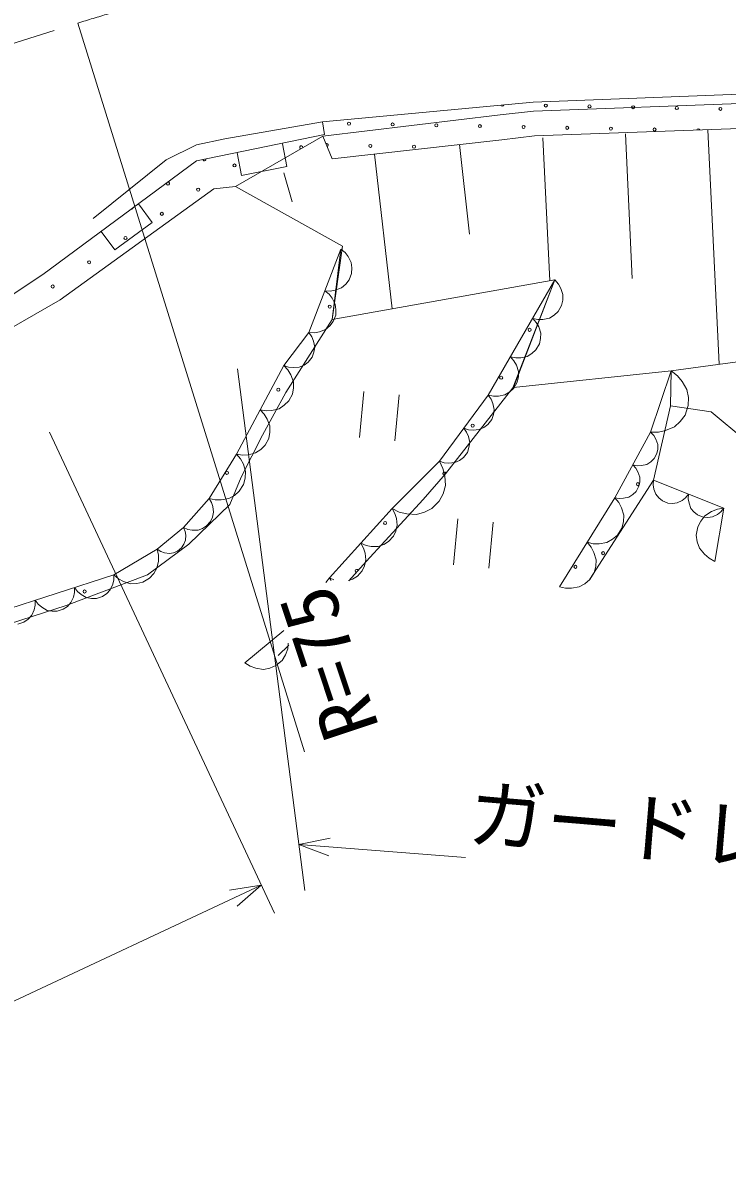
# Model space of a CAD drawing. Units: millimetres, scale not verified. Extents: x 40000 to 680000, y 20000 to 380000.
# Drawn here: x 376612 to 399427, y 264923 to 301790 of the extents above; entities that cross this region are included whole.
import ezdxf
from ezdxf.enums import TextEntityAlignment as Align

# ---------------------------------------------------------------- set-up
doc = ezdxf.new("R2010")
doc.units = ezdxf.units.MM
doc.header["$LTSCALE"] = 1000
doc.linetypes.add('CHAIN', pattern=[18.5, 12, -1.5, 3.5, -1.5])
for name, color, linetype, lineweight in [('M-BMK', 2, 'CHAIN', 13), ('M-GBD', 7, 'Continuous', 13), ('M-STR-HTXT', 7, 'Continuous', 13)]:
    doc.layers.add(name, color=color, linetype=linetype, lineweight=lineweight)
doc.styles.add('ＭＳ ゴシック', font='')
doc.styles.get('ＭＳ ゴシック').set_extended_font_data('MS Gothic')

msp = doc.modelspace()

# ---------------------------------------------------------------- linework, layer by layer
at = {"layer": 'M-BMK'}
msp.add_line((366173, 297972), (378400, 301779), dxfattribs=at)
msp.add_arc((400684, 230062), 75100, 57.62744, 107.26105, dxfattribs=at)
at = {"layer": 'M-GBD'}
for p, q in [((393144, 299226), (400131, 299486)), ((386318, 298588), (393144, 299226)), ((400133, 299185), (393155, 298926)), ((386331, 298126), (392070, 298809)), ((393155, 298926), (392070, 298809)), ((383155, 298038), (386318, 298588)), ((386382, 298178), (386318, 298588)), ((400141, 298385), (393184, 298127)), ((398804, 298322), (399161, 290740)), ((382237, 297841), (383155, 298038)), ((382243, 297328), (386382, 298178)), ((383502, 296496), (386331, 298126)), ((386331, 298126), (386637, 297383)), ((386637, 297383), (392122, 298007)), ((393184, 298127), (392122, 298007)), ((393458, 298070), (393677, 293438)), ((396131, 298196), (396352, 293521)), ((381259, 297358), (382237, 297841)), ((383551, 297583), (383694, 296847)), ((385167, 297135), (385023, 297871)), ((388008, 297539), (388579, 292533)), ((390751, 297851), (391081, 294950)), ((377263, 293647), (382243, 297328)), ((378893, 295458), (381259, 297358)), ((383694, 296847), (385167, 297135)), ((385070, 296939), (385336, 295998)), ((382795, 296417), (377828, 292830)), ((383502, 296496), (382795, 296417)), ((386963, 294559), (383502, 296496)), ((380802, 295330), (380356, 295933)), ((379596, 294438), (380802, 295330)), ((379150, 295041), (379596, 294438)), ((385881, 291770), (386913, 294468)), ((386631, 292187), (386963, 294559)), ((386913, 294468), (386631, 292187)), ((387048, 294355), (386913, 294468)), ((387150, 294227), (387048, 294355)), ((387248, 294038), (387150, 294227)), ((387272, 293859), (387248, 294038)), ((387262, 293681), (387272, 293859)), ((377263, 293647), (365113, 285567)), ((393846, 293468), (386631, 292187)), ((387071, 293333), (387182, 293472)), ((387182, 293472), (387262, 293681)), ((391686, 289741), (393846, 293468)), ((393846, 293468), (392485, 289982)), ((392504, 289984), (393846, 293468)), ((393960, 293336), (393846, 293468)), ((386532, 293006), (386397, 293119)), ((386397, 293119), (386572, 293110)), ((386572, 293110), (386734, 293141)), ((386734, 293141), (386933, 293216)), ((386933, 293216), (387071, 293333)), ((394040, 293194), (393960, 293336)), ((394106, 292994), (394040, 293194)), ((377828, 292830), (367201, 286709)), ((386634, 292878), (386532, 293006)), ((386732, 292690), (386634, 292878)), ((394063, 292641), (394101, 292814)), ((394101, 292814), (394106, 292994)), ((386756, 292510), (386732, 292690)), ((386746, 292332), (386756, 292510)), ((393821, 292330), (393952, 292449)), ((393952, 292449), (394063, 292641)), ((386631, 292187), (385135, 289826)), ((386417, 291867), (386555, 291984)), ((386555, 291984), (386666, 292123)), ((386666, 292123), (386746, 292332)), ((393240, 292094), (393126, 292226)), ((393126, 292226), (393296, 292190)), ((393320, 291952), (393240, 292094)), ((393296, 292190), (393460, 292194)), ((393460, 292194), (393667, 292236)), ((393667, 292236), (393821, 292330)), ((385062, 290702), (385881, 291770)), ((385971, 291633), (385881, 291770)), ((385881, 291770), (386056, 291761)), ((386028, 291492), (385971, 291633)), ((386056, 291761), (386218, 291792)), ((386218, 291792), (386417, 291867)), ((393386, 291752), (393320, 291952)), ((393382, 291572), (393386, 291752)), ((386066, 291298), (386028, 291492)), ((386040, 291131), (386066, 291298)), ((393232, 291206), (393344, 291399)), ((393344, 291399), (393382, 291572)), ((385857, 290809), (385984, 290975)), ((385984, 290975), (386040, 291131)), ((392520, 290851), (392406, 290984)), ((392406, 290984), (392576, 290948)), ((392576, 290948), (392740, 290952)), ((392740, 290952), (392947, 290994)), ((392947, 290994), (393101, 291087)), ((393101, 291087), (393232, 291206)), ((383538, 287836), (385062, 290702)), ((385197, 290557), (385062, 290702)), ((385062, 290702), (385216, 290648)), ((385293, 290400), (385197, 290557)), ((385216, 290648), (385369, 290632)), ((385369, 290632), (385567, 290646)), ((385567, 290646), (385721, 290714)), ((385721, 290714), (385857, 290809)), ((397615, 290523), (392504, 289984)), ((392600, 290710), (392520, 290851)), ((392666, 290509), (392600, 290710)), ((392662, 290330), (392666, 290509)), ((396946, 288542), (397615, 290523)), ((397589, 289392), (397615, 290523)), ((397615, 290523), (397589, 289392)), ((397615, 290523), (399756, 290824)), ((397816, 290367), (397615, 290523)), ((385376, 290176), (385293, 290400)), ((385378, 289973), (385376, 290176)), ((392512, 289964), (392624, 290157)), ((392624, 290157), (392662, 290330)), ((397970, 290187), (397816, 290367)), ((398123, 289921), (397970, 290187)), ((385135, 289826), (384374, 288446)), ((385224, 289554), (385342, 289776)), ((385342, 289776), (385378, 289973)), ((387661, 289863), (387519, 288370)), ((392485, 289982), (390298, 287200)), ((392227, 289752), (392381, 289845)), ((392381, 289845), (392512, 289964)), ((398168, 289663), (398123, 289921)), ((384911, 289303), (385081, 289414)), ((385081, 289414), (385224, 289554)), ((388665, 288261), (388807, 289754)), ((390104, 287606), (391686, 289741)), ((391778, 289608), (391686, 289741)), ((391686, 289741), (391856, 289705)), ((391836, 289469), (391778, 289608)), ((391877, 289278), (391836, 289469)), ((391856, 289705), (392021, 289710)), ((392021, 289710), (392227, 289752)), ((398060, 289098), (398164, 289405)), ((398164, 289405), (398168, 289663)), ((384434, 289124), (384300, 289269)), ((384300, 289269), (384493, 289235)), ((384530, 288967), (384434, 289124)), ((384493, 289235), (384679, 289247)), ((384679, 289247), (384911, 289303)), ((391801, 288958), (391854, 289113)), ((391854, 289113), (391877, 289278)), ((397589, 289392), (397036, 286991)), ((398906, 289201), (397589, 289392)), ((397908, 288890), (398060, 289098)), ((399997, 288300), (398906, 289201)), ((384614, 288744), (384530, 288967)), ((384616, 288541), (384614, 288744)), ((390987, 288540), (390895, 288674)), ((390895, 288674), (391048, 288623)), ((391394, 288627), (391545, 288697)), ((391545, 288697), (391678, 288793)), ((391678, 288793), (391801, 288958)), ((397432, 288593), (397715, 288713)), ((397715, 288713), (397908, 288890)), ((384374, 288446), (383687, 287091)), ((384462, 288122), (384580, 288344)), ((384580, 288344), (384616, 288541)), ((391045, 288402), (390987, 288540)), ((391086, 288210), (391045, 288402)), ((391048, 288623), (391199, 288610)), ((391199, 288610), (391394, 288627)), ((395788, 286424), (396946, 288542)), ((397045, 288433), (396946, 288542)), ((396946, 288542), (397199, 288539)), ((397115, 288316), (397045, 288433)), ((397175, 288149), (397115, 288316)), ((397199, 288539), (397432, 288593)), ((384149, 287870), (384318, 287982)), ((384318, 287982), (384462, 288122)), ((391010, 287890), (391063, 288046)), ((391063, 288046), (391086, 288210)), ((397146, 287851), (397175, 287998)), ((397175, 287998), (397175, 288149)), ((382646, 286402), (383538, 287836)), ((383667, 287677), (383538, 287836)), ((383538, 287836), (383731, 287802)), ((383756, 287507), (383667, 287677)), ((383731, 287802), (383917, 287814)), ((383917, 287814), (384149, 287870)), ((388573, 286075), (390104, 287606)), ((390219, 287369), (390104, 287606)), ((390104, 287606), (390257, 287555)), ((390409, 287542), (390603, 287559)), ((390603, 287559), (390754, 287629)), ((390754, 287629), (390887, 287725)), ((390887, 287725), (391010, 287890)), ((396822, 287503), (396949, 287585)), ((396949, 287585), (397057, 287687)), ((397057, 287687), (397146, 287851)), ((383827, 287269), (383756, 287507)), ((383815, 287058), (383827, 287269)), ((390298, 287200), (389574, 286366)), ((390281, 287131), (390219, 287369)), ((390257, 287555), (390409, 287542)), ((396466, 287374), (396367, 287483)), ((396367, 287483), (396511, 287456)), ((396536, 287257), (396466, 287374)), ((396511, 287456), (396649, 287463)), ((396596, 287090), (396536, 287257)), ((396649, 287463), (396822, 287503)), ((383687, 287091), (383316, 286207)), ((383625, 286634), (383764, 286856)), ((383764, 286856), (383815, 287058)), ((390300, 286814), (390281, 287131)), ((397036, 286991), (394981, 283793)), ((396567, 286792), (396596, 286938)), ((396596, 286938), (396596, 287090)), ((397036, 286991), (397027, 286842)), ((397027, 286842), (397051, 286704)), ((397036, 286991), (399316, 286081)), ((383283, 286395), (383467, 286499)), ((383467, 286499), (383625, 286634)), ((390101, 286316), (390223, 286553)), ((390223, 286553), (390300, 286814)), ((396242, 286444), (396370, 286525)), ((396370, 286525), (396477, 286628)), ((396477, 286628), (396567, 286792)), ((397051, 286704), (397112, 286534)), ((397112, 286534), (397210, 286416)), ((398078, 286423), (398176, 286536)), ((398176, 286536), (398166, 286388)), ((381821, 285457), (382646, 286402)), ((383316, 286207), (381992, 284915)), ((382722, 286270), (382646, 286402)), ((382646, 286402), (382845, 286354)), ((382767, 286135), (382722, 286270)), ((382790, 285952), (382767, 286135)), ((382845, 286354), (383038, 286353)), ((383038, 286353), (383283, 286395)), ((389574, 286366), (387728, 284360)), ((389863, 286079), (390101, 286316)), ((393993, 283544), (395788, 286424)), ((395918, 286263), (395788, 286424)), ((395788, 286424), (395931, 286397)), ((396006, 286093), (395918, 286263)), ((395931, 286397), (396069, 286404)), ((396077, 285854), (396006, 286093)), ((396069, 286404), (396242, 286444)), ((397210, 286416), (397327, 286320)), ((397327, 286320), (397503, 286249)), ((397503, 286249), (397654, 286238)), ((397654, 286238), (397807, 286257)), ((397807, 286257), (397968, 286338)), ((397968, 286338), (398078, 286423)), ((398166, 286388), (398190, 286249)), ((398190, 286249), (398251, 286079)), ((382695, 285657), (382756, 285799)), ((382756, 285799), (382790, 285952)), ((386551, 283831), (388573, 286075)), ((388662, 285914), (388573, 286075)), ((388573, 286075), (388807, 285956)), ((388713, 285751), (388662, 285914)), ((388738, 285530), (388713, 285751)), ((388807, 285956), (389048, 285899)), ((389048, 285899), (389366, 285879)), ((389366, 285879), (389626, 285956)), ((389626, 285956), (389863, 286079)), ((390704, 285745), (390562, 284252)), ((396065, 285641), (396077, 285854)), ((398251, 286079), (398349, 285961)), ((398349, 285961), (398466, 285865)), ((398466, 285865), (398643, 285794)), ((398705, 285840), (398569, 285669)), ((398643, 285794), (398794, 285784)), ((398922, 285976), (398705, 285840)), ((398794, 285784), (398947, 285802)), ((399107, 286050), (398922, 285976)), ((398947, 285802), (399108, 285883)), ((399316, 286081), (399023, 284363)), ((399316, 286081), (399107, 286050)), ((399108, 285883), (399218, 285968)), ((399218, 285968), (399316, 286081)), ((380968, 284754), (381821, 285457)), ((381868, 285331), (381821, 285457)), ((381821, 285457), (381961, 285398)), ((381961, 285398), (382103, 285374)), ((382103, 285374), (382287, 285376)), ((382287, 285376), (382434, 285430)), ((382434, 285430), (382567, 285510)), ((382567, 285510), (382695, 285657)), ((388694, 285346), (388738, 285530)), ((391708, 284143), (391850, 285636)), ((395875, 285215), (396014, 285438)), ((396014, 285438), (396065, 285641)), ((398471, 285478), (398425, 285212)), ((398569, 285669), (398471, 285478)), ((381830, 284916), (381882, 285045)), ((381888, 285207), (381868, 285331)), ((381882, 285045), (381888, 285207)), ((388300, 284908), (388461, 285002)), ((388461, 285002), (388617, 285176)), ((388617, 285176), (388694, 285346)), ((395020, 284823), (394891, 284984)), ((394891, 284984), (395090, 284935)), ((395530, 284975), (395715, 285080)), ((395715, 285080), (395875, 285215)), ((398425, 285212), (398455, 284999)), ((398455, 284999), (398526, 284793)), ((379562, 283933), (380968, 284754)), ((381992, 284915), (380649, 283924)), ((381006, 284559), (380968, 284754)), ((380968, 284754), (381081, 284682)), ((381081, 284682), (381200, 284641)), ((381200, 284641), (381361, 284615)), ((381361, 284615), (381497, 284642)), ((381497, 284642), (381624, 284692)), ((381624, 284692), (381756, 284801)), ((381756, 284801), (381830, 284916)), ((387651, 284792), (387562, 284953)), ((387562, 284953), (387729, 284878)), ((387702, 284628), (387651, 284792)), ((387727, 284408), (387702, 284628)), ((387729, 284878), (387899, 284847)), ((387899, 284847), (388121, 284845)), ((388121, 284845), (388300, 284908)), ((395109, 284653), (395020, 284823)), ((395090, 284935), (395284, 284933)), ((395180, 284413), (395109, 284653)), ((395284, 284933), (395530, 284975)), ((398526, 284793), (398686, 284593)), ((380958, 284140), (381005, 284375)), ((381005, 284375), (381006, 284559)), ((387728, 284360), (387167, 283736)), ((387683, 284224), (387727, 284408)), ((395168, 284201), (395180, 284413)), ((398686, 284593), (398837, 284466)), ((398837, 284466), (399023, 284363)), ((374469, 282285), (379562, 283933)), ((380649, 283924), (378015, 282941)), ((379558, 283770), (379562, 283933)), ((379562, 283933), (379709, 283802)), ((380718, 283817), (380853, 283966)), ((380853, 283966), (380958, 284140)), ((387289, 283786), (387450, 283880)), ((387450, 283880), (387607, 284054)), ((387607, 284054), (387683, 284224)), ((394977, 283775), (395116, 283998)), ((395116, 283998), (395168, 284201)), ((378285, 283358), (378289, 283521)), ((378289, 283521), (378384, 283390)), ((379447, 283442), (379525, 283622)), ((379525, 283622), (379558, 283770)), ((379709, 283802), (379873, 283714)), ((379873, 283714), (380101, 283640)), ((380101, 283640), (380305, 283646)), ((380305, 283646), (380500, 283689)), ((380500, 283689), (380718, 283817)), ((386422, 283681), (386551, 283831)), ((386603, 283741), (386551, 283831)), ((386551, 283831), (386688, 283770)), ((387165, 283742), (387289, 283786)), ((393993, 283544), (394192, 283494)), ((394387, 283493), (394633, 283535)), ((394633, 283535), (394818, 283640)), ((394818, 283640), (394977, 283775)), ((378173, 283030), (378252, 283210)), ((378252, 283210), (378285, 283358)), ((378384, 283390), (378500, 283291)), ((378500, 283291), (378670, 283191)), ((378670, 283191), (378835, 283160)), ((378835, 283160), (379000, 283160)), ((379000, 283160), (379197, 283224)), ((379197, 283224), (379331, 283320)), ((379331, 283320), (379447, 283442)), ((394192, 283494), (394387, 283493)), ((378015, 282941), (374340, 281743)), ((376900, 282618), (376979, 282798)), ((376979, 282798), (377012, 282946)), ((377012, 282946), (377015, 283109)), ((377015, 283109), (377111, 282978)), ((377111, 282978), (377227, 282878)), ((377227, 282878), (377397, 282779)), ((377397, 282779), (377561, 282748)), ((377727, 282748), (377924, 282812)), ((377924, 282812), (378058, 282908)), ((378058, 282908), (378173, 283030)), ((376453, 282336), (376651, 282400)), ((376651, 282400), (376785, 282496)), ((376785, 282496), (376900, 282618)), ((377561, 282748), (377727, 282748)), ((383805, 281078), (385066, 282131)), ((385200, 281532), (385206, 281712)), ((385226, 281649), (384879, 281316)), ((385011, 281159), (385123, 281335)), ((385123, 281335), (385200, 281532)), ((383805, 281078), (383979, 280969)), ((383979, 280969), (384162, 280907)), ((384616, 280912), (384809, 280991)), ((384809, 280991), (385011, 281159)), ((384162, 280907), (384408, 280870)), ((384408, 280870), (384616, 280912))]:
    msp.add_line(p, q, dxfattribs=at)
for centre in [(393552, 299112), (394966, 299085), (396380, 299058), (397794, 299030), (399207, 299003), (387175, 298527), (388589, 298500), (390003, 298473), (391417, 298446), (392831, 298418), (394245, 298391), (395659, 298364), (397073, 298337), (387869, 297806), (389283, 297779), (383470, 297174), (382293, 296391), (381115, 295608), (379938, 294825), (378760, 294041), (377582, 293258), (386554, 292606), (393026, 291856), (392106, 290306), (384890, 289918), (391185, 288756), (383225, 287229), (396533, 286861), (388346, 285603), (395407, 284629), (394511, 284186), (378615, 283388)]:
    msp.add_circle(centre, 49.8, dxfattribs=at)
for centre, start, end in [((392138, 299139), 193.0781, 357.6046), ((398487, 298310), 18.331, 165.9196), ((386455, 297834), 289.1564, 115.6374), ((385628, 297760), 348.2126, 251.6963), ((382490, 297371), 185.6849, 16.426), ((381313, 296588), 159.7138, 93.2261), ((380135, 295805), 251.6361, 1.3038), ((390265, 287205), 14.7938, 264.8746), ((381560, 284540), 100.3905, 152.4354), ((387425, 284053), 24.4015, 251.717)]:
    msp.add_arc(centre, 49.8, start, end, dxfattribs=at)
at = {"layer": 'M-STR-HTXT'}
for p, q in [((378400, 301779), (385741, 278206)), ((383569, 290597), (385743, 273714)), ((384760, 272983), (377472, 288545)), ((385552, 275198), (386571, 275406)), ((386527, 274835), (385552, 275198)), ((385552, 275198), (390947, 274785)), ((365193, 264923), (384336, 273889)), ((383308, 273725), (384336, 273889)), ((384336, 273889), (383551, 273206))]:
    msp.add_line(p, q, dxfattribs=at)

# ---------------------------------------------------------------- texts
at = {"layer": 'M-STR-HTXT', "style": 'ＭＳ ゴシック'}
for s, rotation, p in [('R=75', 108.4, (388687, 279165)), ('ガードレール', 355.2, (390946, 274777))]:
    msp.add_text(s, height=1833, rotation=rotation, dxfattribs=at).set_placement(p, align=Align.BOTTOM_LEFT)

doc.saveas('drawing.dxf')
